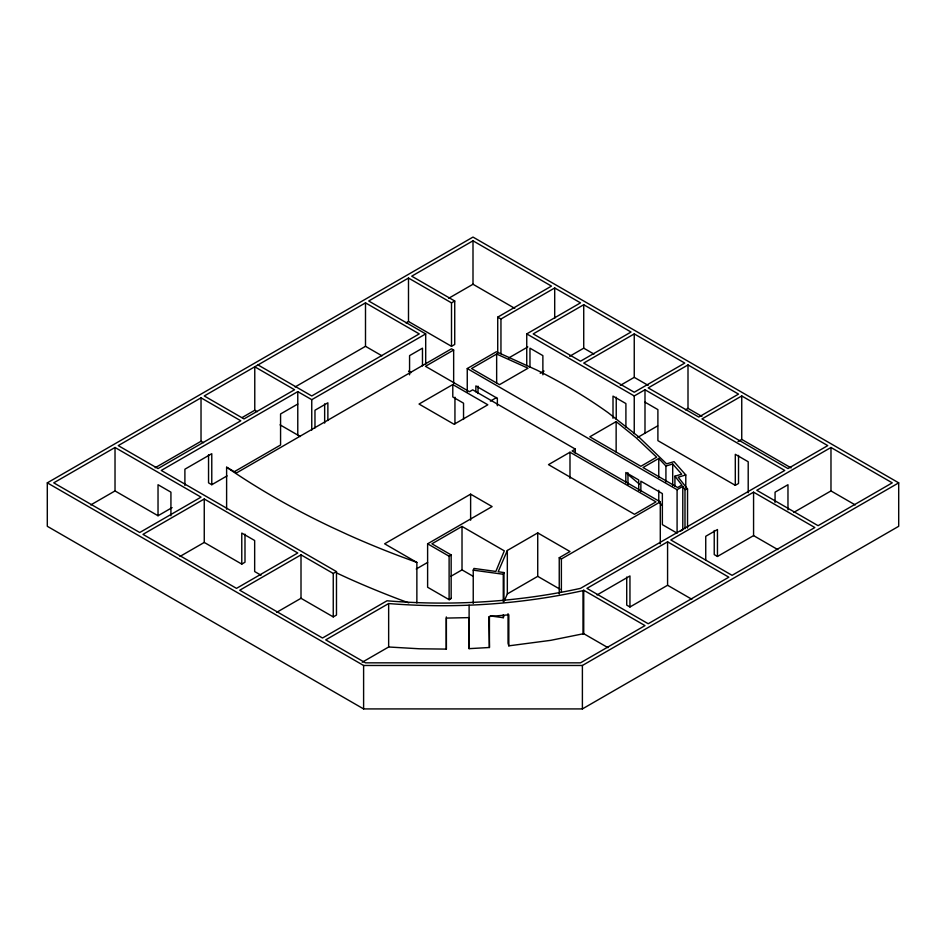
<?xml version="1.0" encoding="UTF-8"?>
<svg xmlns="http://www.w3.org/2000/svg" width="946" height="946" viewBox="0 0 946 946"><rect width="100%" height="100%" fill="white"/><g stroke="black" fill="none" stroke-linecap="round" stroke-linejoin="round"><path stroke-width="1.42" d="M503.272 601.774L503.272 574.257L503.97 572.555L498.175 571.762L507.328 550.466L537.73 532.905L569.989 551.53L559.24 557.738L559.24 593.946M490.395 615.941L503.272 617.703L503.97 616M473.237 603.453L473.237 570.154L473.946 568.44L495.858 571.443L504.313 550.856L462.015 526.437L431.92 543.808L451.159 554.924L451.159 598.369L449.22 599.729L427.616 587.253L427.616 543.808L492.121 506.571L470.623 494.155L384.62 543.808L416.867 562.432L416.867 602.98M504.466 600.568L507.328 593.911L507.328 550.466M451.159 598.369L449.114 599.669L449.114 556.224L451.159 554.924M453.654 383.343L453.654 350.032L425.464 366.303L469.476 391.715L472.693 389.847L575.298 449.09L572.105 450.97L660.284 501.877L660.284 543.879M47.3 482.85L473 237.079L898.7 482.85L898.7 526.295L582.393 708.921L363.607 708.921L47.3 526.295L47.3 482.85L363.607 665.476L582.393 665.476L898.7 482.85M115.022 447.482L53.745 482.85L139.748 532.503L201.025 497.135L115.022 447.482L115.022 490.927L158.029 515.747L172.101 507.624M201.025 397.828L118.25 445.613L158.029 468.577L240.804 420.793L201.025 397.828L201.025 441.274L155.179 467.738M257.998 364.931L311.754 395.96L419.255 333.903L365.499 302.862L204.253 395.96L244.021 418.924L294.549 389.752L254.77 366.8L254.77 410.245L242.141 417.529M406.011 322.917L408.495 321.486L451.502 346.319L454.73 344.45L454.73 301.005L451.502 302.862L408.495 278.041L368.727 301.005L425.7 333.903L425.7 364.316M497.726 353.343L497.726 317.147L551.471 286.106L473 240.804L411.723 276.185L454.73 301.005M90.769 504.928L115.022 490.927M295.117 386.949L365.499 346.319L381.959 355.814M448.747 298.25L473 284.249L514.766 308.361M425.7 333.903L311.754 399.685L297.777 391.62L161.246 470.446L336.48 571.609L336.48 615.054L333.252 616.91L301.005 598.298L276.74 612.298M297.777 404.037L280.572 413.958L280.572 444.998L234.703 471.475M208.546 454.778L208.546 482.85L211.774 484.719L227.064 475.885M497.726 317.147L500.954 319.003L554.699 287.974L580.501 302.862L526.745 333.903L526.745 365.759M204.253 498.991L142.976 534.372L236.5 588.365L297.777 552.984L204.253 498.991L204.253 542.436L241.774 564.1L244.99 562.231L244.99 534.159M467.253 391.715L467.253 368.55L496.366 351.735L536.831 370.099A566.216 326.902 0 0 1 608.266 412.799L638.656 436.78L666.575 463.847L674.025 461.66L685.791 474.951L685.791 487.982M496.65 354.052L471.557 368.55L499.512 384.679L528.045 368.207L496.65 354.052L496.65 383.024M583.729 304.73L533.201 333.903L580.501 361.206L631.029 332.034L583.729 304.73L583.729 348.175L569.646 356.299M452.791 384.561L419.031 404.048L454.08 424.281L487.829 404.793L452.791 384.561L452.791 396.977L463.54 403.185L463.54 419.433M508.629 358.014L527.821 346.934M180 556.437L204.253 542.436M490.383 401.128L496.65 397.497M540.213 373.292L544.056 371.08M634.246 333.903L583.729 363.075L634.246 392.235L684.774 363.075L634.246 333.903L634.246 377.348L620.351 385.365M336.48 571.609L333.252 573.465L301.005 554.853L239.728 590.221L322.503 638.018L386.997 600.781A386.003 222.866 0 0 0 436.011 603.063C484.518 603.465 533.106 598.771 580.501 588.365L784.754 470.446L644.995 389.752L634.246 395.96L526.745 333.903M688.002 364.931L648.223 387.895L698.751 417.068L738.53 394.104L688.002 364.931L688.002 408.376L701.897 416.406M616.142 421.609L589.807 436.815L640.868 466.295L656.654 457.178L636.126 437.75L616.142 421.609L616.142 452.022M569.989 452.223L548.491 464.64L634.482 514.293L655.98 501.877L569.989 452.223L569.989 478.298M637.829 437.336L657.647 425.901M685.472 409.843L688.002 408.376M416.24 569.007L427.616 562.432M741.747 395.96L701.979 418.924L787.971 468.577L827.75 445.613L741.747 395.96L741.747 439.405L791.069 467.892M388.652 603.548L325.72 639.874L365.499 662.839L580.501 662.839L644.995 625.602L583.729 590.221L582.996 590.647C519.342 604.636 453.595 608.716 388.652 603.548L388.652 646.993L362.223 662.247M450.734 576.398L462.015 569.882L473.213 576.339M658.771 458.443L643.02 467.537L677.632 487.521L681.912 485.05L674.924 476.181L681.699 474.183L672.701 464.013L665.925 466.011L658.771 458.443L658.771 477.269M738.022 441.557L741.747 439.405M467.253 368.55L677.088 489.697L682.787 486.398L684.987 489.579L684.987 528.684M559.24 557.738L561.38 558.98L660.284 501.877M507.328 593.911L537.73 576.351L560.067 589.252M644.995 402.168L657.896 409.618L657.896 440.647L735.302 485.333L738.53 483.477L738.53 455.404M680.517 531.167L682.787 529.843L682.787 486.398M667.58 541.822L586.946 588.365L648.223 623.745L728.846 577.19L667.58 541.822L667.58 585.267L629.953 606.989L626.725 605.121L626.725 577.048M753.572 492.168L670.797 539.953L732.074 575.334L814.849 527.537L753.572 492.168L753.572 535.613L717.458 556.461L714.23 554.604L714.23 530.505M830.978 447.482L756.8 490.3L818.077 525.68L892.255 482.85L830.978 447.482L830.978 490.927L793.682 512.448M597.068 594.939L629.953 575.948L629.953 606.989M508.037 613.694L508.037 643.256L508.83 645.846L550.667 640.347L583.729 633.678L607.982 647.679M685.791 474.951L678.211 477.186L687.541 489.011L687.541 528.105M684.987 489.579L687.541 489.011M508.83 645.846L508.83 614.817L489.425 616.473L489.425 647.502L469.11 648.649L468.79 617.939M469.11 617.62L446.346 618.081L446.346 649.11L419.35 648.779L388.652 646.993M473.237 570.154L503.272 574.257M416.867 562.432L399.508 556.035A794.758 458.845 0 0 1 347.998 534.774L331.502 527.159A794.758 458.845 0 0 1 226.614 467.218L226.614 509.208M408.849 602.921L399.508 599.48A794.758 458.845 0 0 1 347.998 578.219L336.67 572.992M583.729 348.175L593.958 354.076M634.246 377.348L648.14 385.365M830.978 490.927L855.231 504.928M453.654 350.032L451.502 348.79L236.5 472.929L226.614 467.218M753.572 535.613L777.825 549.614M408.542 371.163L411.084 372.629M667.58 585.267L691.833 599.267M254.77 410.245L257.3 411.699M280.063 424.849L300.32 436.532M427.616 543.808L449.114 556.224M201.025 441.274L203.508 442.704M261.013 575.203L254.663 571.55L254.663 540.509L241.774 533.071L241.774 564.1M627.115 473.733L639.283 484.08M659.646 502.775L662.271 505.436M489.425 647.502L488.822 616.816M446.346 649.11L446.323 616.922M787.971 509.835L787.971 484.719L775.07 492.168L775.07 502.503M748.203 492.783L748.203 461.754L735.302 454.305L735.302 485.333M717.458 556.461L717.458 529.524L705.74 536.287L705.74 560.399M677.088 489.697L677.088 533.142L662.366 524.64L662.366 493.599L640.868 481.195L640.868 491.542M674.924 476.181L674.924 486.315M672.701 464.013L672.701 485.736M665.925 466.011L665.925 481.952M658.771 490.3L658.771 501.888M644.995 389.752L644.995 433.209M638.716 490.3L638.716 479.953L625.826 472.503L625.826 482.85M634.246 395.96L634.246 433.623M627.967 472.74L627.967 484.565M625.909 427.202L625.909 403.564L613.008 396.114L613.008 418.286M616.236 397.214L616.236 419.374M583.729 590.221L583.729 633.678M582.996 590.647L582.996 634.092M582.393 665.476L582.393 708.921M575.298 449.09L575.298 453.43M561.38 558.98L561.38 592.291M554.699 287.974L554.699 318.388M542.874 374.829L542.874 355.625L529.973 348.175L529.973 367.391M537.73 532.905L537.73 576.351M503.97 572.555L503.97 601.514M503.272 614.805L503.272 617.703M500.954 319.003L500.954 353.757M497.36 405.728L497.36 398.337L475.862 385.921L475.862 391.833M478.014 386.157L478.014 393.548M473 240.804L473 284.249M470.623 494.155L470.623 520.229M469.11 605.204L469.11 648.649M462.015 526.437L462.015 569.882M454.943 397.214L454.943 423.808M451.502 302.862L451.502 346.319M422.472 365.913L422.472 348.175L409.571 355.625L409.571 374.829M408.495 278.041L408.495 321.486M365.499 302.862L365.499 346.319M363.607 665.476L363.607 708.921M333.252 573.465L333.252 616.91M327.872 420.521L327.872 402.795L314.971 410.245L314.971 427.97M324.655 403.883L324.655 423.099M311.754 399.685L311.754 430.099M301.005 554.853L301.005 598.298M297.777 391.62L297.777 435.065M211.774 484.719L211.774 453.69L184.896 469.204L184.896 485.452M170.93 515.807L170.93 492.168L158.029 484.719L158.029 515.747"/></g></svg>
